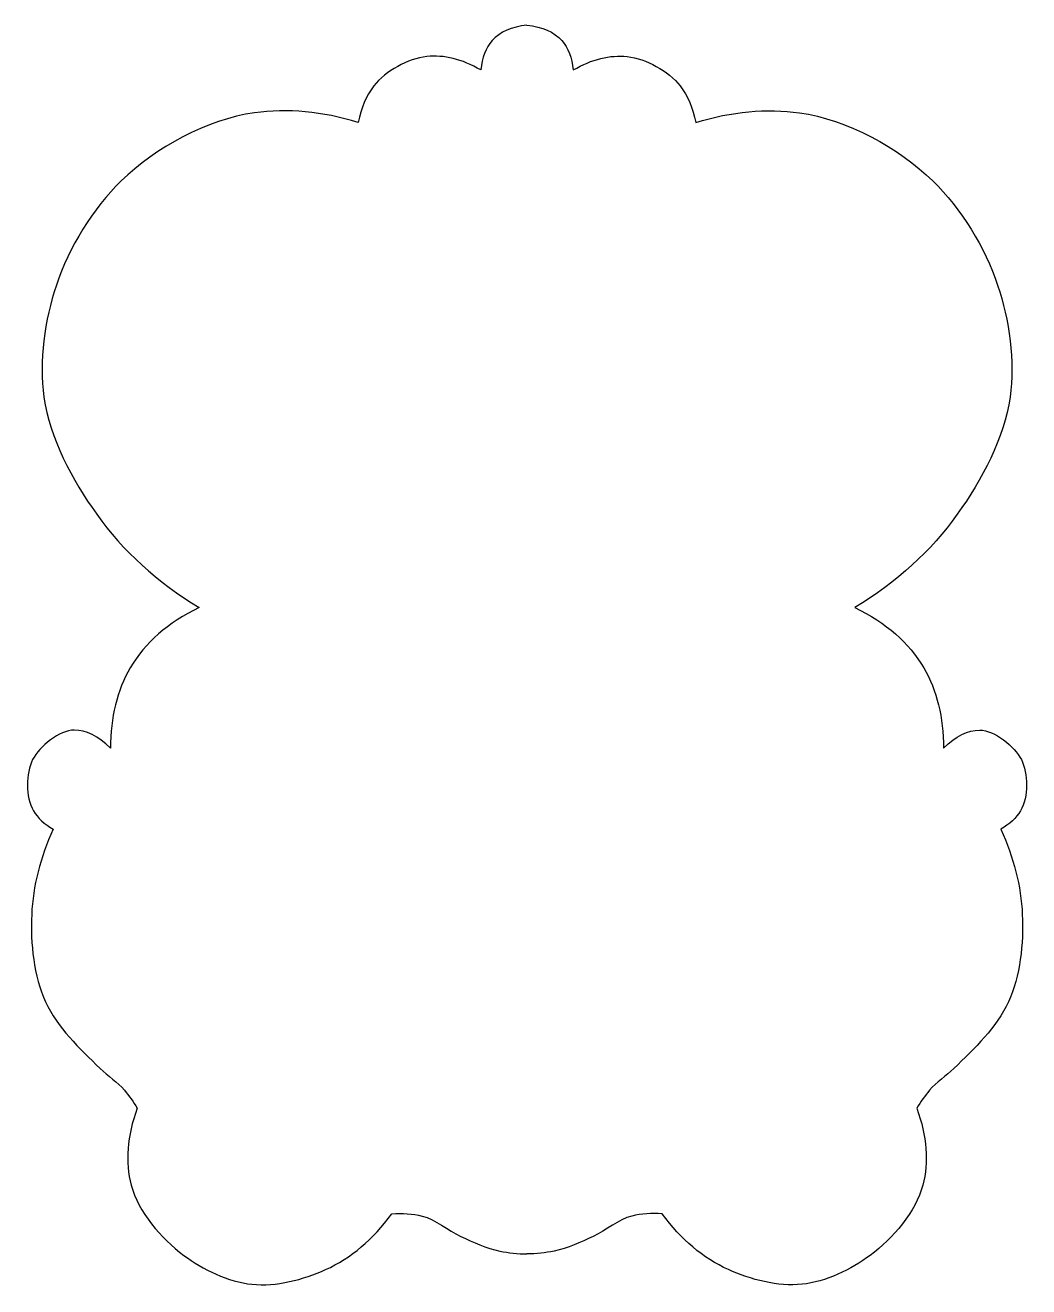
# Model space of a CAD drawing. Header units: millimetres. Extents: x -123 to 246, y -84 to 133.
# Drawn here: x -123 to 49.8, y -84.3 to 132.9 of the extents above; entities that cross this region are included whole.
import ezdxf

# ---------------------------------------------------------------- set-up
doc = ezdxf.new("R2010")
doc.units = ezdxf.units.MM
doc.linetypes.add('K5LT32768', pattern=[0])

msp = doc.modelspace()

# ---------------------------------------------------------------- linework, layer by layer
at = {"color": 30, "linetype": 'K5LT32768', "true_color": 0xff8000}
for points, knots in [([(-36.61, 132.94), (-39.27, 132.69), (-41.27, 131.81), (-42.61, 130.29), (-43.71, 129.03), (-44.36, 127.35), (-44.56, 125.24)], [0, 0, 0, 0, 1, 1, 1, 2, 2, 2, 2]), ([(-36.61, 132.94), (-33.95, 132.69), (-31.95, 131.81), (-30.61, 130.29), (-29.51, 129.03), (-28.86, 127.35), (-28.66, 125.24)], [0, 0, 0, 0, 1, 1, 1, 2, 2, 2, 2]), ([(-44.56, 125.24), (-47.8, 127.11), (-50.91, 127.88), (-53.86, 127.54), (-57.08, 127.17), (-60.97, 125.09), (-62.99, 122.49), (-64.31, 120.79), (-65.2, 118.69), (-65.65, 116.2)], [0, 0, 0, 0, 1, 1, 1, 2, 2, 2, 3, 3, 3, 3]), ([(-28.66, 125.24), (-25.41, 127.11), (-22.31, 127.88), (-19.36, 127.54), (-16.14, 127.17), (-12.25, 125.09), (-10.23, 122.49), (-8.91, 120.79), (-8.02, 118.69), (-7.57, 116.2)], [0, 0, 0, 0, 1, 1, 1, 2, 2, 2, 3, 3, 3, 3]), ([(-65.65, 116.2), (-71.86, 118.1), (-77.82, 118.65), (-83.53, 117.86), (-91.71, 116.72), (-100.55, 111.89), (-106.49, 106.12), (-111.36, 101.38), (-115.46, 94.68), (-117.64, 88.17), (-119.65, 82.2), (-120.64, 75.08), (-119.78, 68.9), (-118.8, 61.86), (-114.89, 54.62), (-110.7, 48.74), (-106.17, 42.39), (-100.29, 37.03), (-93.05, 32.64)], [0, 0, 0, 0, 1, 1, 1, 2, 2, 2, 3, 3, 3, 4, 4, 4, 5, 5, 5, 6, 6, 6, 6]), ([(-7.57, 116.2), (-1.35, 118.1), (4.61, 118.65), (10.31, 117.86), (18.5, 116.72), (27.33, 111.89), (33.27, 106.12), (38.14, 101.38), (42.24, 94.68), (44.42, 88.17), (46.43, 82.2), (47.42, 75.08), (46.56, 68.9), (45.58, 61.86), (41.67, 54.62), (37.48, 48.74), (32.95, 42.39), (27.07, 37.03), (19.83, 32.64)], [0, 0, 0, 0, 1, 1, 1, 2, 2, 2, 3, 3, 3, 4, 4, 4, 5, 5, 5, 6, 6, 6, 6]), ([(-93.05, 32.64), (-98.43, 30.05), (-102.38, 26.59), (-104.91, 22.27), (-107.2, 18.36), (-108.33, 13.74), (-108.3, 8.42)], [0, 0, 0, 0, 1, 1, 1, 2, 2, 2, 2]), ([(19.83, 32.64), (25.21, 30.05), (29.16, 26.59), (31.69, 22.27), (33.98, 18.36), (35.11, 13.74), (35.08, 8.42)], [0, 0, 0, 0, 1, 1, 1, 2, 2, 2, 2]), ([(-108.3, 8.42), (-110.46, 10.52), (-112.55, 11.56), (-114.55, 11.55), (-117.07, 11.53), (-120.56, 8.78), (-121.73, 6.47), (-122.91, 4.15), (-123, -0.01), (-121.58, -2.35), (-120.83, -3.58), (-119.7, -4.64), (-118.19, -5.53)], [0, 0, 0, 0, 1, 1, 1, 2, 2, 2, 3, 3, 3, 4, 4, 4, 4]), ([(35.08, 8.42), (37.24, 10.52), (39.33, 11.56), (41.33, 11.55), (43.85, 11.53), (47.34, 8.78), (48.51, 6.47), (49.69, 4.15), (49.78, -0.01), (48.36, -2.35), (47.61, -3.58), (46.48, -4.64), (44.97, -5.53)], [0, 0, 0, 0, 1, 1, 1, 2, 2, 2, 3, 3, 3, 4, 4, 4, 4]), ([(-118.19, -5.53), (-120.43, -10.38), (-121.66, -15.27), (-121.89, -20.21), (-122.12, -25.19), (-121.53, -30.81), (-119.5, -35.27), (-117.53, -39.62), (-113.63, -43.3), (-110.1, -46.74), (-108.77, -48.04), (-107.13, -49.07), (-105.92, -50.48), (-105.1, -51.44), (-104.37, -52.47), (-103.73, -53.58)], [0, 0, 0, 0, 1, 1, 1, 2, 2, 2, 3, 3, 3, 4, 4, 4, 5, 5, 5, 5]), ([(44.97, -5.53), (47.21, -10.38), (48.44, -15.27), (48.67, -20.21), (48.9, -25.19), (48.31, -30.81), (46.28, -35.27), (44.31, -39.62), (40.42, -43.3), (36.88, -46.74), (35.55, -48.04), (33.91, -49.07), (32.7, -50.48), (31.88, -51.44), (31.15, -52.47), (30.51, -53.58)], [0, 0, 0, 0, 1, 1, 1, 2, 2, 2, 3, 3, 3, 4, 4, 4, 5, 5, 5, 5]), ([(-103.73, -53.58), (-105.48, -58.41), (-105.82, -62.84), (-104.75, -66.85), (-103.55, -71.4), (-99.6, -76), (-95.71, -78.91), (-92.42, -81.37), (-88, -83.47), (-83.96, -83.89), (-79.86, -84.32), (-75.07, -83.11), (-71.28, -81.37), (-66.91, -79.37), (-63.12, -76.17), (-59.9, -71.77)], [0, 0, 0, 0, 1, 1, 1, 2, 2, 2, 3, 3, 3, 4, 4, 4, 5, 5, 5, 5]), ([(30.51, -53.58), (32.26, -58.41), (32.6, -62.84), (31.54, -66.85), (30.33, -71.4), (26.38, -76), (22.49, -78.91), (19.2, -81.37), (14.78, -83.47), (10.74, -83.89), (6.64, -84.32), (1.85, -83.11), (-1.94, -81.37), (-6.31, -79.37), (-10.1, -76.17), (-13.32, -71.77)], [0, 0, 0, 0, 1, 1, 1, 2, 2, 2, 3, 3, 3, 4, 4, 4, 5, 5, 5, 5]), ([(-59.9, -71.77), (-58.07, -71.61), (-56.33, -71.73), (-54.67, -72.14), (-52.28, -72.73), (-50.3, -74.63), (-48.02, -75.65), (-45.85, -76.62), (-43.63, -77.69), (-41.31, -78.17), (-39.78, -78.49), (-38.21, -78.66), (-36.61, -78.66)], [0, 0, 0, 0, 1, 1, 1, 2, 2, 2, 3, 3, 3, 4, 4, 4, 4]), ([(-13.32, -71.77), (-15.15, -71.61), (-16.89, -71.73), (-18.55, -72.14), (-20.94, -72.73), (-22.92, -74.63), (-25.2, -75.65), (-27.37, -76.62), (-29.59, -77.69), (-31.91, -78.17), (-33.44, -78.49), (-35.01, -78.66), (-36.61, -78.66)], [0, 0, 0, 0, 1, 1, 1, 2, 2, 2, 3, 3, 3, 4, 4, 4, 4])]:
    msp.add_open_spline(points, degree=3, knots=knots, dxfattribs=at)

doc.saveas('drawing.dxf')
